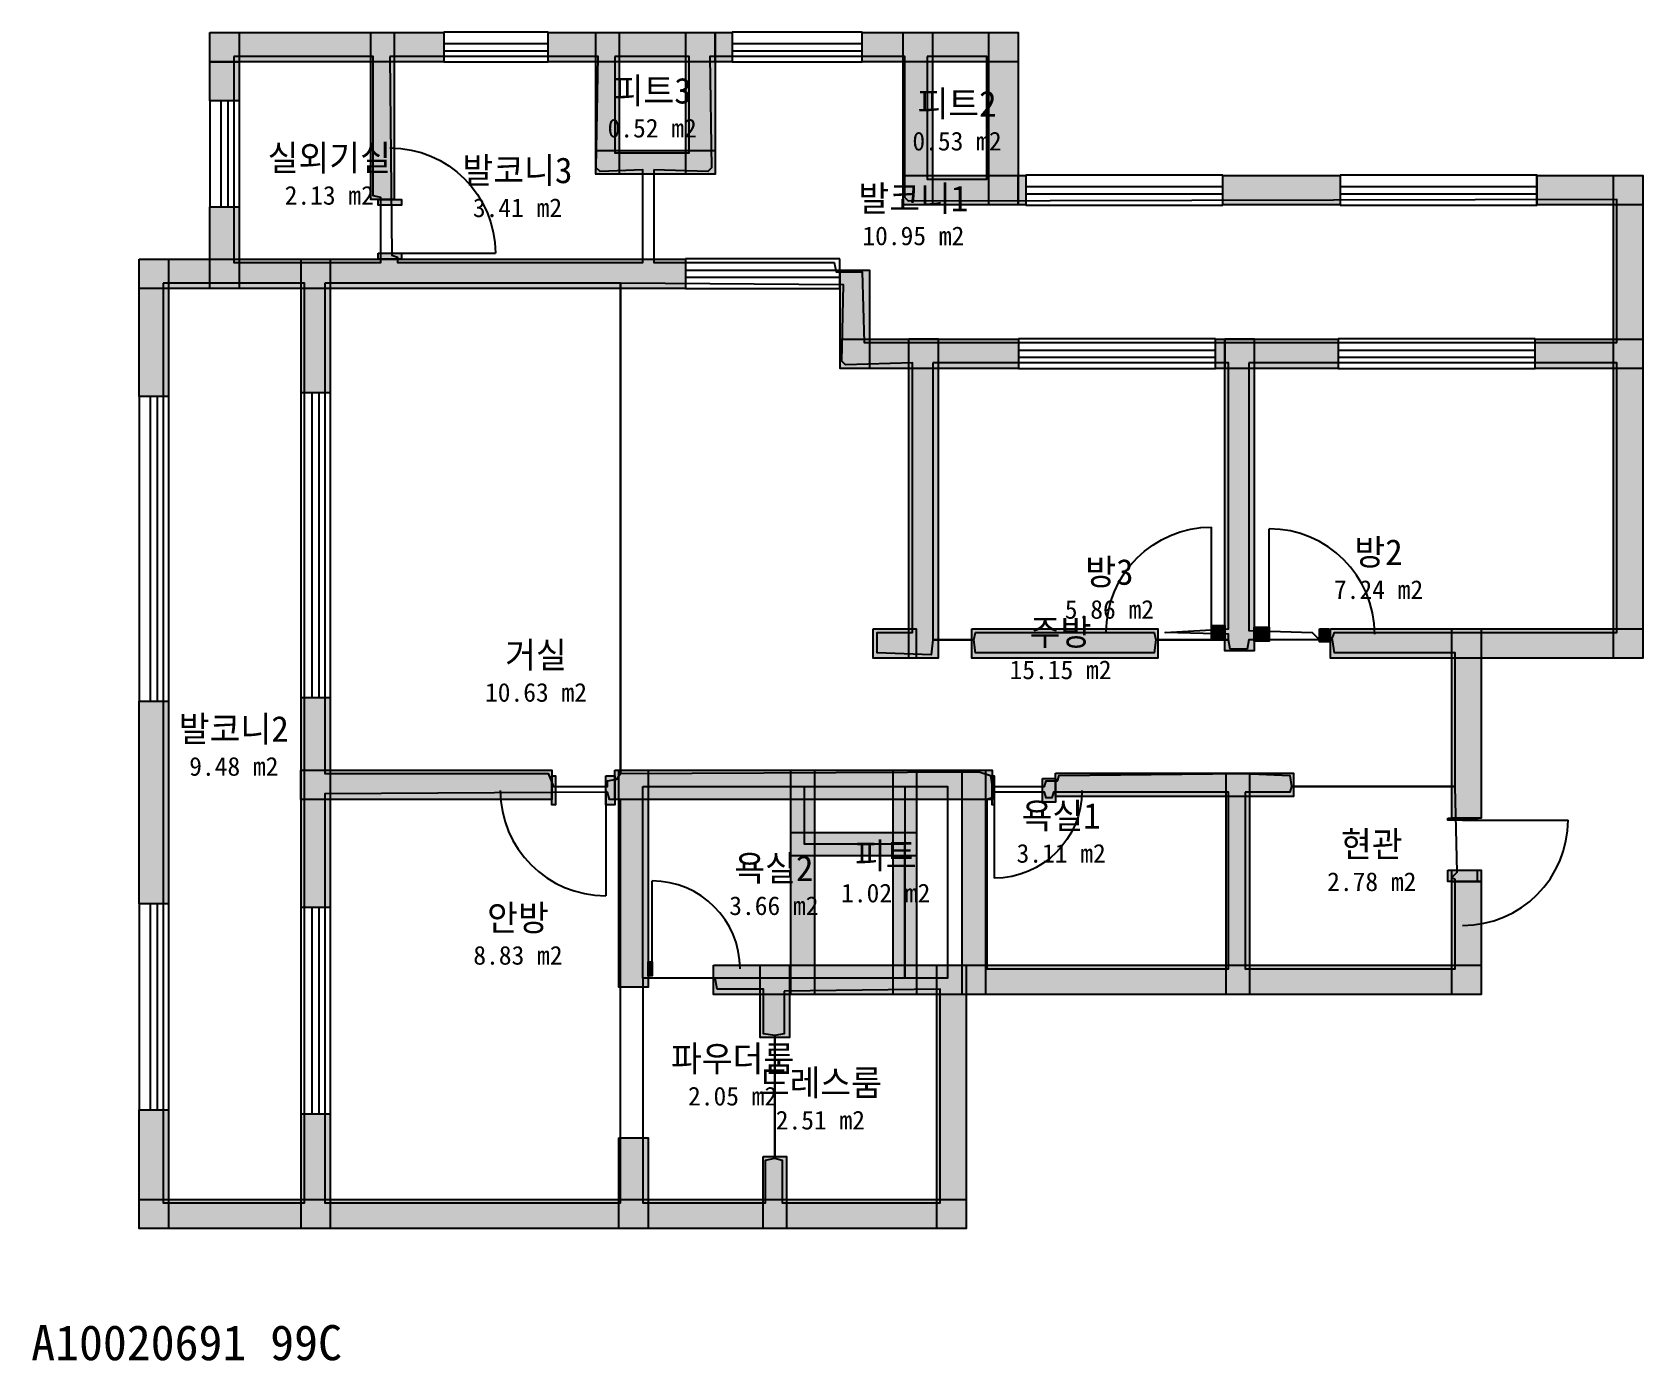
# Model space of a CAD drawing. Header units: millimetres. Extents: x 9 to 13760, y -905 to 10444.
import ezdxf
from ezdxf.enums import TextEntityAlignment as Align

# ---------------------------------------------------------------- set-up
doc = ezdxf.new("R2010")
doc.units = ezdxf.units.MM
for name, color, linetype in [('A-ANNO-TEXT', 7, 'Continuous'), ('A-AREA', 9, 'Continuous'), ('A-AREA-IDEN', 7, 'Continuous'), ('A-DOOR', 4, 'Continuous'), ('A-GLAZ', 5, 'Continuous'), ('A-WALL-EXTR', 7, 'Continuous'), ('A-WALL-PATT', 8, 'Continuous'), ('A-WALL-PRTN', 8, 'Continuous'), ('A-WALL-STRC', 7, 'Continuous')]:
    doc.layers.add(name, color=color, linetype=linetype)

# ---------------------------------------------------------------- blocks, each defined once
blk = doc.blocks.new('JJ-DOOR-SWING')
blk.add_line((0, 0), (0, 1000))
blk.add_arc((0, 0), 1000, 0, 90)
at = {"flags": 1}
for tag, p in [('WIDTH', (0, -150)), ('TYPE', (0, -250))]:
    blk.add_attdef(tag, p, '', height=80, dxfattribs=at)
blk = doc.blocks.new('JJ-WIN-DOUBLE')
for p, q in [((1000, 500), (0, 500)), ((0, 500), (0, -500)), ((1000, -500), (1000, 500)), ((0, 120), (1000, 120)), ((0, -120), (1000, -120)), ((0, -500), (1000, -500))]:
    blk.add_line(p, q)
at = {"flags": 1}
for tag, p in [('WIDTH', (0, -700)), ('TYPE', (0, -800))]:
    blk.add_attdef(tag, p, '', height=80, dxfattribs=at)

msp = doc.modelspace()

# ---------------------------------------------------------------- linework, layer by layer
at = {"layer": 'A-AREA'}
for points in [[(1730, 10238), (1730, 8476), (2984, 8476), (2984, 9032), (2921, 9048), (2921, 10238)], [(3063, 10238), (3079, 8540), (3127, 8524), (3127, 8476), (5222, 8476), (5222, 9270), (4857, 9254), (4825, 9286), (4841, 10238)], [(4984, 10238), (4984, 9413), (5619, 9413), (5619, 10238)], [(5317, 9270), (5317, 8476), (6857, 8476), (6873, 8397), (7095, 8397), (7111, 7794), (13540, 7794), (13540, 9016), (7492, 9000), (7460, 9032), (7460, 10238), (5794, 10238), (5810, 9286), (5778, 9254)], [(7651, 10238), (7651, 9190), (8159, 9190), (8159, 10238)], [(1127, 8302), (1127, 444), (2333, 444), (2333, 8302)], [(2508, 8302), (2508, 4111), (4413, 4111), (4460, 4000), (4921, 4000), (4921, 4048), (5000, 4063), (5032, 4111), (5032, 8302)], [(5032, 8302), (5032, 4111), (8095, 4127), (8190, 4095), (8206, 4000), (8651, 4000), (8667, 4048), (8762, 4048), (8778, 4095), (10349, 4111), (10746, 4095), (10762, 4000), (12159, 4000), (12159, 5143), (11127, 5143), (11111, 5254), (10397, 5254), (10381, 5175), (10238, 5175), (10222, 5254), (9603, 5254), (9587, 5143), (8063, 5143), (8048, 5254), (7698, 5254), (7683, 5127), (7222, 5143), (7222, 5317), (7524, 5317), (7524, 7619), (6952, 7603), (6921, 7635), (6937, 8286)], [(7698, 7619), (7698, 5254), (8048, 5254), (8063, 5317), (9587, 5317), (9603, 5254), (10222, 5254), (10222, 5302), (9683, 5317), (10222, 5349), (10222, 7619)], [(10397, 7619), (10397, 5333), (10937, 5317), (10984, 5270), (11111, 5270), (11127, 5317), (13540, 5317), (13540, 7619)], [(5222, 4000), (7460, 4000), (7460, 2365), (5222, 2365)], [(7460, 2365), (7460, 3508), (6603, 3508), (6603, 4000), (7825, 4000), (7825, 2365)], [(10365, 3952), (10365, 2444), (12159, 2444), (12159, 3206), (12127, 3222), (12175, 3270), (12159, 4000), (10762, 4000), (10746, 3952)], [(5032, 3889), (4937, 3889), (4921, 3952), (2508, 3937), (2508, 444), (5032, 444)], [(8159, 3889), (8159, 2444), (10222, 2444), (10222, 3952), (8730, 3952), (8714, 3905), (8667, 3905), (8651, 3952), (8206, 3952), (8206, 3905)], [(5222, 2365), (5222, 444), (6270, 444), (6270, 810), (6349, 825), (6349, 1873), (6254, 1889), (6254, 2270), (5857, 2270), (5841, 2365)], [(6429, 2254), (6429, 1889), (6349, 1873), (6349, 825), (6413, 810), (6413, 444), (7762, 444), (7762, 2270)]]:
    msp.add_lwpolyline(points, close=True, dxfattribs=at)
at = {"layer": 'A-WALL-EXTR'}
for points in [[(1525, 10442), (3524, 10442), (3524, 10192), (1525, 10192)], [(1526, 10443), (1776, 10443), (1776, 9857), (1526, 9857)], [(4413, 10442), (5984, 10442), (5984, 10192), (4413, 10192)], [(5589, 10443), (5839, 10443), (5839, 9233), (5589, 9233)], [(5840, 10442), (5984, 10442), (5984, 10192), (5840, 10192)], [(7095, 10442), (8427, 10442), (8427, 10192), (7095, 10192)], [(7446, 10443), (7696, 10443), (7696, 8970), (7446, 8970)], [(8177, 10443), (8427, 10443), (8427, 8970), (8177, 8970)], [(1526, 10192), (1776, 10192), (1776, 9857), (1526, 9857)], [(7446, 9220), (8492, 9220), (8492, 8970), (7446, 8970)], [(8427, 9220), (8492, 9220), (8492, 8970), (8427, 8970)], [(10175, 9220), (11175, 9220), (11175, 8970), (10175, 8970)], [(12857, 9220), (13760, 9220), (13760, 8970), (12857, 8970)], [(13510, 9221), (13760, 9221), (13760, 5097), (13510, 5097)], [(1526, 8952), (1776, 8952), (1776, 8256), (1526, 8256)], [(922, 8506), (5587, 8506), (5587, 8256), (922, 8256)], [(923, 8506), (1173, 8506), (1173, 7333), (923, 7333)], [(2304, 8506), (2554, 8506), (2554, 7365), (2304, 7365)], [(6907, 8413), (7157, 8413), (7157, 7573), (6907, 7573)], [(6906, 7823), (8429, 7823), (8429, 7573), (6906, 7573)], [(7494, 7824), (7744, 7824), (7744, 5097), (7494, 5097)], [(10111, 7823), (11159, 7823), (11159, 7573), (10111, 7573)], [(10111, 7823), (10192, 7823), (10192, 7573), (10111, 7573)], [(10192, 7824), (10442, 7824), (10442, 5159), (10192, 5159)], [(12841, 7823), (13760, 7823), (13760, 7573), (12841, 7573)], [(7190, 5347), (7556, 5347), (7556, 5097), (7190, 5097)], [(8032, 5347), (9619, 5347), (9619, 5097), (8032, 5097)], [(11000, 5349), (11079, 5349), (11079, 5238), (11000, 5238)], [(11095, 5347), (13760, 5347), (13760, 5097), (11095, 5097)], [(12129, 5348), (12379, 5348), (12379, 3730), (12129, 3730)], [(923, 4730), (1173, 4730), (1173, 3000), (923, 3000)], [(2304, 4762), (2554, 4762), (2554, 2968), (2304, 2968)], [(2303, 4141), (4444, 4141), (4444, 3891), (2303, 3891)], [(4984, 4141), (8206, 4141), (8206, 3891), (4984, 3891)], [(5018, 4141), (5268, 4141), (5268, 2286), (5018, 2286)], [(4444, 4093), (4476, 4093), (4476, 3843), (4444, 3843)], [(4905, 4093), (4984, 4093), (4984, 3843), (4905, 3843)], [(8206, 4093), (8222, 4093), (8222, 3843), (8206, 3843)], [(12097, 3730), (12347, 3730), (12347, 3714), (12097, 3714)], [(12097, 3286), (12347, 3286), (12347, 3190), (12097, 3190)], [(12129, 3286), (12379, 3286), (12379, 3190), (12129, 3190)], [(12129, 3190), (12379, 3190), (12379, 2224), (12129, 2224)], [(5825, 2474), (12379, 2474), (12379, 2224), (5825, 2224)], [(6224, 2475), (6474, 2475), (6474, 1857), (6224, 1857)], [(7732, 2475), (7982, 2475), (7982, 224), (7732, 224)], [(923, 1238), (1173, 1238), (1173, 224), (923, 224)], [(2304, 1206), (2554, 1206), (2554, 224), (2304, 224)], [(5018, 1000), (5268, 1000), (5268, 224), (5018, 224)], [(922, 474), (7983, 474), (7983, 224), (922, 224)]]:
    msp.add_lwpolyline(points, close=True, dxfattribs=at)
at = {"layer": 'A-WALL-PATT', "color": 8}
for points in [[(1525, 10442), (3524, 10442), (1525, 10192), (3524, 10192)], [(1526, 10443), (1776, 10443), (1526, 9857), (1776, 9857)], [(2900, 10443), (3100, 10443), (2900, 9016), (3100, 9016)], [(4413, 10442), (5984, 10442), (4413, 10192), (5984, 10192)], [(4821, 10443), (5021, 10443), (4821, 9233), (5021, 9233)], [(5589, 10443), (5839, 10443), (5589, 9233), (5839, 9233)], [(5840, 10442), (5984, 10442), (5840, 10192), (5984, 10192)], [(7095, 10442), (8427, 10442), (7095, 10192), (8427, 10192)], [(7446, 10443), (7696, 10443), (7446, 8970), (7696, 8970)], [(8177, 10443), (8427, 10443), (8177, 8970), (8427, 8970)], [(1526, 10192), (1776, 10192), (1526, 9857), (1776, 9857)], [(4821, 9433), (5840, 9433), (4821, 9233), (5840, 9233)], [(7446, 9220), (8492, 9220), (7446, 8970), (8492, 8970)], [(8427, 9220), (8492, 9220), (8427, 8970), (8492, 8970)], [(10175, 9220), (11175, 9220), (10175, 8970), (11175, 8970)], [(12857, 9220), (13760, 9220), (12857, 8970), (13760, 8970)], [(13510, 9221), (13760, 9221), (13510, 5097), (13760, 5097)], [(1526, 8952), (1776, 8952), (1526, 8256), (1776, 8256)], [(2963, 9016), (3163, 9016), (2963, 8968), (3163, 8968)], [(2963, 8556), (3163, 8556), (2963, 8506), (3163, 8506)], [(922, 8506), (5587, 8506), (922, 8256), (5587, 8256)], [(923, 8506), (1173, 8506), (923, 7333), (1173, 7333)], [(2304, 8506), (2554, 8506), (2304, 7365), (2554, 7365)], [(6907, 8413), (7157, 8413), (6907, 7573), (7157, 7573)], [(6906, 7823), (8429, 7823), (6906, 7573), (8429, 7573)], [(7494, 7824), (7744, 7824), (7494, 5097), (7744, 5097)], [(10111, 7823), (11159, 7823), (10111, 7573), (11159, 7573)], [(10111, 7823), (10192, 7823), (10111, 7573), (10192, 7573)], [(10192, 7824), (10442, 7824), (10192, 5159), (10442, 5159)], [(12841, 7823), (13760, 7823), (12841, 7573), (13760, 7573)], [(10079, 5377), (10192, 5377), (10079, 5257), (10192, 5257)], [(7190, 5347), (7556, 5347), (7190, 5097), (7556, 5097)], [(8032, 5347), (9619, 5347), (8032, 5097), (9619, 5097)], [(10443, 5362), (10571, 5362), (10443, 5242), (10571, 5242)], [(11000, 5349), (11000, 5238), (11079, 5238)], [(11079, 5238), (11079, 5349), (11000, 5349)], [(11095, 5347), (13760, 5347), (11095, 5097), (13760, 5097)], [(12129, 5348), (12379, 5348), (12129, 3730), (12379, 3730)], [(923, 4730), (1173, 4730), (923, 3000), (1173, 3000)], [(2304, 4762), (2554, 4762), (2304, 2968), (2554, 2968)], [(2303, 4141), (4444, 4141), (2303, 3891), (4444, 3891)], [(4984, 4141), (8206, 4141), (4984, 3891), (8206, 3891)], [(5018, 4141), (5268, 4141), (5018, 2286), (5268, 2286)], [(6487, 4141), (6687, 4141), (6487, 2224), (6687, 2224)], [(7360, 4141), (7560, 4141), (7360, 2224), (7560, 2224)], [(7948, 4141), (8148, 4141), (7948, 2224), (8148, 2224)], [(4444, 4093), (4476, 4093), (4444, 3843), (4476, 3843)], [(4905, 4093), (4984, 4093), (4905, 3843), (4984, 3843)], [(8206, 4093), (8222, 4093), (8206, 3843), (8222, 3843)], [(8635, 4068), (8746, 4068), (8635, 3868), (8746, 3868)], [(8746, 4116), (10778, 4116), (8746, 3916), (10778, 3916)], [(10202, 4116), (10402, 4116), (10202, 2224), (10402, 2224)], [(12097, 3730), (12347, 3730), (12097, 3714), (12347, 3714)], [(6487, 3608), (7560, 3608), (6487, 3408), (7560, 3408)], [(12097, 3286), (12347, 3286), (12097, 3190), (12347, 3190)], [(12129, 3286), (12379, 3286), (12129, 3190), (12379, 3190)], [(12129, 3190), (12379, 3190), (12129, 2224), (12379, 2224)], [(5268, 2504), (5302, 2504), (5268, 2384), (5302, 2384)], [(5825, 2474), (12379, 2474), (5825, 2224), (12379, 2224)], [(6224, 2475), (6474, 2475), (6224, 1857), (6474, 1857)], [(7732, 2475), (7982, 2475), (7732, 224), (7982, 224)], [(923, 1238), (1173, 1238), (923, 224), (1173, 224)], [(2304, 1206), (2554, 1206), (2304, 224), (2554, 224)], [(5018, 1000), (5268, 1000), (5018, 224), (5268, 224)], [(6249, 841), (6449, 841), (6249, 224), (6449, 224)], [(922, 474), (7983, 474), (922, 224), (7983, 224)]]:
    msp.add_solid(points, dxfattribs=at)
at = {"layer": 'A-WALL-PRTN'}
for points in [[(10079, 5377), (10192, 5377), (10192, 5257), (10079, 5257)], [(10443, 5362), (10571, 5362), (10571, 5242), (10443, 5242)], [(5268, 2504), (5302, 2504), (5302, 2384), (5268, 2384)]]:
    msp.add_lwpolyline(points, close=True, dxfattribs=at)
at = {"layer": 'A-WALL-STRC'}
for points in [[(2900, 10443), (3100, 10443), (3100, 9016), (2900, 9016)], [(4821, 10443), (5021, 10443), (5021, 9233), (4821, 9233)], [(4821, 9433), (5840, 9433), (5840, 9233), (4821, 9233)], [(2963, 9016), (3163, 9016), (3163, 8968), (2963, 8968)], [(2963, 8556), (3163, 8556), (3163, 8506), (2963, 8506)], [(6487, 4141), (6687, 4141), (6687, 2224), (6487, 2224)], [(7360, 4141), (7560, 4141), (7560, 2224), (7360, 2224)], [(7948, 4141), (8148, 4141), (8148, 2224), (7948, 2224)], [(8635, 4068), (8746, 4068), (8746, 3868), (8635, 3868)], [(8746, 4116), (10778, 4116), (10778, 3916), (8746, 3916)], [(10202, 4116), (10402, 4116), (10402, 2224), (10202, 2224)], [(6487, 3608), (7560, 3608), (7560, 3408), (6487, 3408)], [(6249, 841), (6449, 841), (6449, 224), (6249, 224)]]:
    msp.add_lwpolyline(points, close=True, dxfattribs=at)

# ---------------------------------------------------------------- block references
at = {"layer": 'A-DOOR', "xscale": 0.9}
for p, yscale, rotation in [((3063, 8556), -0.9, 90), ((10079, 5317), -0.9, 180), ((4905, 3968), 0.9, 180), ((12222, 3714), 0.9, -90)]:
    msp.add_blockref('JJ-DOOR-SWING', p, dxfattribs=dict(at, yscale=yscale, rotation=rotation))
at = {"layer": 'A-DOOR'}
for p, xscale, yscale in [((10571, 5302), 0.9, 0.9), ((8222, 3968), 0.75, -0.75), ((5302, 2444), 0.75, 0.75)]:
    msp.add_blockref('JJ-DOOR-SWING', p, dxfattribs=dict(at, xscale=xscale, yscale=yscale))
at = {"layer": 'A-GLAZ', "yscale": 0.253968253968254}
for p, xscale in [((3524, 10317), 0.8888888888888887), ((5984, 10317), 1.111111111111111), ((8492, 9095), 1.682539682539682), ((11175, 9095), 1.682539682539682), ((5587, 8381), 1.317460317460317), ((8429, 7698), 1.682539682539682), ((11159, 7698), 1.682539682539682)]:
    msp.add_blockref('JJ-WIN-DOUBLE', p, dxfattribs=dict(at, xscale=xscale))
at = {"layer": 'A-GLAZ', "yscale": 0.253968253968254, "rotation": 90}
for p, xscale in [((1651, 8952), 0.9047619047619045), ((1048, 4730), 2.603174603174603), ((2429, 4762), 2.603174603174603), ((1048, 1238), 1.761904761904762), ((2429, 1206), 1.761904761904762)]:
    msp.add_blockref('JJ-WIN-DOUBLE', p, dxfattribs=dict(at, xscale=xscale))

# ---------------------------------------------------------------- texts
at = {"layer": 'A-ANNO-TEXT'}
msp.add_text('A10020691 99C', height=300, dxfattribs=at).set_placement((0, -900))
at = {"layer": 'A-AREA-IDEN'}
for s, height, p in [('피트3', 220, (5302, 9945)), ('피트2', 220, (7905, 9834)), ('0.52 m2', 160, (5302, 9625)), ('실외기실', 220, (2545, 9371)), ('0.53 m2', 160, (7905, 9514)), ('발코니3', 220, (4152, 9265)), ('2.13 m2', 160, (2545, 9051)), ('발코니1', 220, (7532, 9025)), ('3.41 m2', 160, (4152, 8945)), ('10.95 m2', 160, (7532, 8705)), ('방2', 220, (11504, 6003)), ('방3', 220, (9206, 5834)), ('7.24 m2', 160, (11504, 5683)), ('5.86 m2', 160, (9206, 5514)), ('주방', 220, (8789, 5318)), ('거실', 220, (4310, 5125)), ('15.15 m2', 160, (8789, 4998)), ('10.63 m2', 160, (4310, 4805)), ('발코니2', 220, (1730, 4493)), ('9.48 m2', 160, (1730, 4173)), ('욕실1', 220, (8794, 3750)), ('현관', 220, (11446, 3508)), ('욕실2', 220, (6341, 3303)), ('피트', 220, (7296, 3411)), ('3.11 m2', 160, (8794, 3430)), ('1.02 m2', 160, (7296, 3091)), ('2.78 m2', 160, (11446, 3188)), ('3.66 m2', 160, (6341, 2983)), ('안방', 220, (4156, 2879)), ('8.83 m2', 160, (4156, 2559)), ('파우더룸', 220, (5989, 1676)), ('드레스룸', 220, (6738, 1471)), ('2.05 m2', 160, (5989, 1356)), ('2.51 m2', 160, (6738, 1151))]:
    msp.add_text(s, height=height, dxfattribs=at).set_placement(p, align=Align.MIDDLE_CENTER)

doc.saveas('drawing.dxf')
